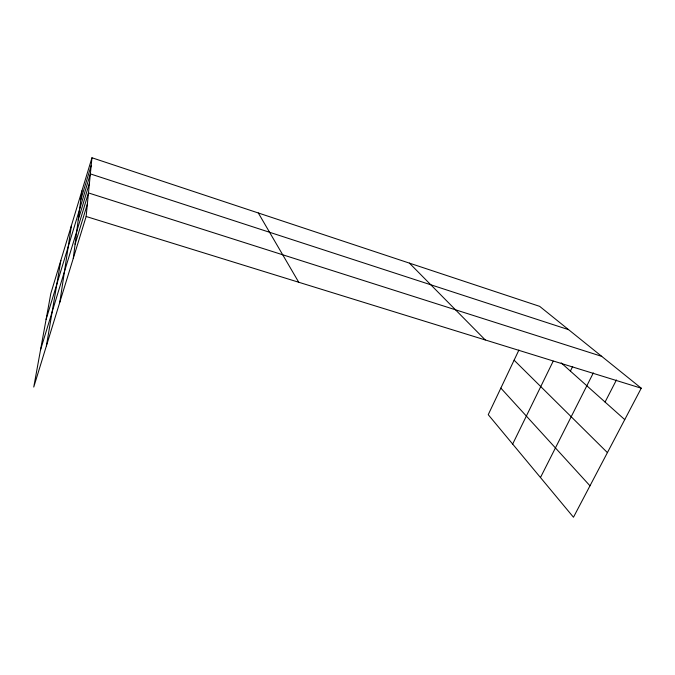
<?xml version="1.0" encoding="UTF-8"?>
<svg xmlns="http://www.w3.org/2000/svg" width="675" height="675" viewBox="0 0 675 675"><rect width="100%" height="100%" fill="white"/><g stroke="black" fill="none" stroke-linecap="round" stroke-linejoin="round"><path stroke-width="1.01" d="M91.96 157.764L50.828 293.482L33.75 387.062L86.138 216.489L91.96 157.764L539.671 306.357L641.25 388.201L573.472 517.236L488.236 414.678L518.915 350.055M73.271 258.398L81.953 190.78M59.83 302.147L71.44 225.467M46.398 345.87L60.86 260.381M80.806 199.732L91.192 165.518M46.086 319.461L90.366 173.905L568.595 329.662M78.216 219.915L89.463 183.018M40.542 349.844L88.476 192.94L601.712 356.341M75.085 244.223L87.362 204.145M512.663 444.066L553.196 361.159M570.392 371.09L572.678 366.483M540.472 477.529L593.342 372.904M605.062 402.055L616.444 379.949M86.138 216.489L641.25 388.201M561.178 362.872L624.746 419.622M514.105 360.188L607.416 452.621M409.413 263.123L485.257 339.947M500.85 388.108L589.984 485.798M258.306 212.971L298.738 282.251"/></g></svg>
